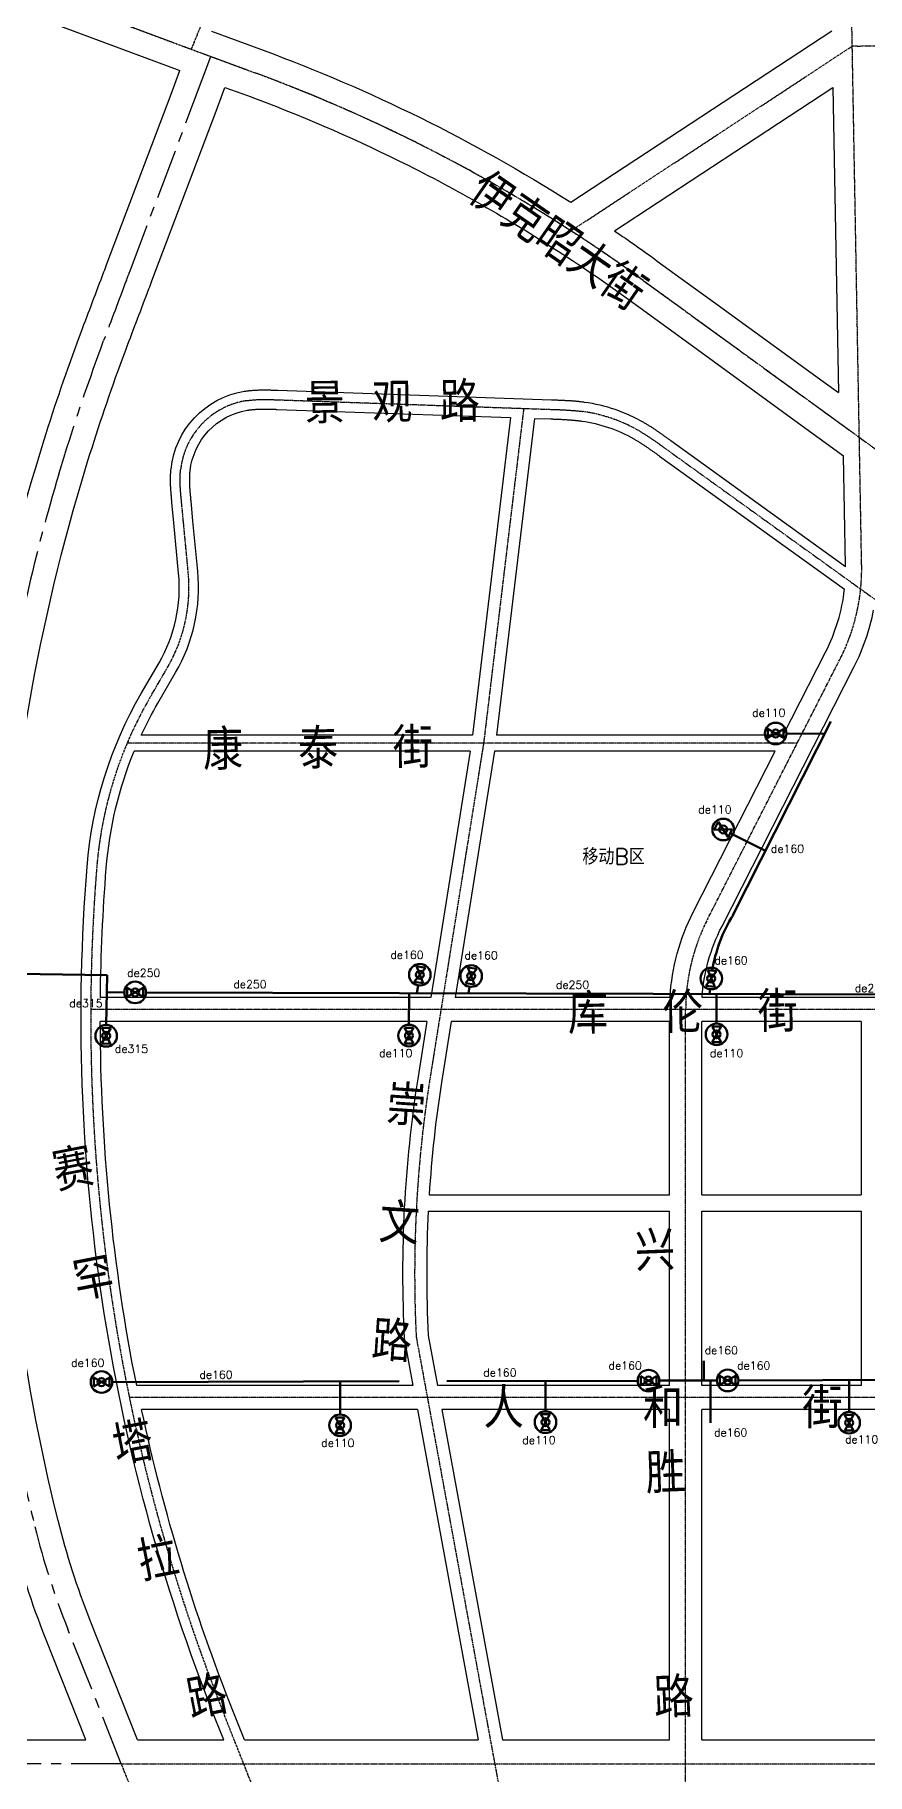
# Model space of a CAD drawing. Header units: millimetres. Extents: x 429861 to 37403537, y 4398138 to 8816131.
# Drawn here: x 432550 to 433589, y 4403985 to 4406158 of the extents above; entities that cross this region are included whole.
import ezdxf

# ---------------------------------------------------------------- set-up
doc = ezdxf.new("R2010")
doc.units = ezdxf.units.MM
doc.linetypes.add('CENTER', pattern=[2, 1.25, -0.25, 0.25, -0.25])
for name, color, linetype in [('中心线', 55, 'CENTER'), ('路名', 21, 'Continuous'), ('路网', 253, 'Continuous')]:
    doc.layers.add(name, color=color, linetype=linetype)
for name, color, linetype, lineweight in [('燃气周边建筑', 211, 'Continuous', 30), ('燃气标注(管)', 111, 'Continuous', 30), ('燃气标注(阀)', 2, 'Continuous', 30), ('燃气管(PE)', 5, 'Continuous', 100), ('燃气阀门(PE)', 6, 'Continuous', 50)]:
    doc.layers.add(name, color=color, linetype=linetype, lineweight=lineweight)
doc.styles.add('HZ', font='rs.shx', dxfattribs={"width": 0.8, "bigfont": 'hztxt.shx'})

# ---------------------------------------------------------------- blocks, each defined once
blk = doc.blocks.new('阀门PE')
at = {"layer": '燃气阀门(PE)'}
for p, q in [((-4.9, -2.8), (-4.9, 2.8)), ((-4.9, -2.8), (4.9, 2.8)), ((-4.9, 2.8), (4.9, -2.8)), ((4.9, 2.8), (4.9, -2.8))]:
    blk.add_line(p, q, dxfattribs=at)
for radius in [6.74, 2.47]:
    blk.add_circle((0, 0), radius, dxfattribs=at)

msp = doc.modelspace()

# ---------------------------------------------------------------- linework, layer by layer
at = {"layer": '中心线'}
for p, q in [((431819.6, 4406484.6), (432756.2, 4406135.6)), ((431819.6, 4406484.6), (432756.2, 4406135.6)), ((433570.6, 4406143.7), (433567.9, 4406290.5)), ((433570.6, 4406143.7), (433568.1, 4406280.4)), ((432771, 4406204.1), (432744.9, 4406139.8)), ((433576.6, 4406143.8), (435536.3, 4406179.3)), ((433219, 4405912.8), (433570.6, 4406143.7)), ((433579.4, 4405654.9), (433570.6, 4406143.7)), ((432756.2, 4406135.6), (432825.6, 4406110)), ((432756.2, 4406135.6), (432825.6, 4406110)), ((433309.5, 4405851), (433379.4, 4405800.2)), ((433309.5, 4405851), (433379.4, 4405800.2)), ((433379.4, 4405800.2), (433516.7, 4405700.5)), ((433379.4, 4405800.2), (433516.7, 4405700.5)), ((432813, 4405700.6), (432814, 4405700.8)), ((432814, 4405700.8), (432814.9, 4405700.9)), ((432814.9, 4405700.9), (432815.9, 4405701.1)), ((432815.9, 4405701.1), (432816.9, 4405701.2)), ((432816.9, 4405701.2), (432817.9, 4405701.3)), ((432817.9, 4405701.3), (432818.8, 4405701.4)), ((432818.8, 4405701.4), (432819.8, 4405701.5)), ((432819.8, 4405701.5), (432820.8, 4405701.6)), ((432820.8, 4405701.6), (432821.8, 4405701.7)), ((432821.8, 4405701.7), (432822.7, 4405701.8)), ((432822.7, 4405701.8), (432823.7, 4405701.9)), ((432823.7, 4405701.9), (432824.7, 4405701.9)), ((432824.7, 4405701.9), (432825.7, 4405702)), ((432825.7, 4405702), (432826.7, 4405702.1)), ((432826.7, 4405702.1), (432827.7, 4405702.1)), ((432827.7, 4405702.1), (432828.7, 4405702.1)), ((432828.7, 4405702.1), (432829.6, 4405702.2)), ((432829.6, 4405702.2), (432830.6, 4405702.2)), ((432830.6, 4405702.2), (432831.6, 4405702.2)), ((432831.6, 4405702.2), (432832.6, 4405702.2)), ((432832.6, 4405702.2), (432833.6, 4405702.3)), ((432833.6, 4405702.3), (432834.6, 4405702.3)), ((432834.6, 4405702.3), (432835.6, 4405702.3)), ((432835.6, 4405702.3), (432836.6, 4405702.3)), ((432836.6, 4405702.3), (432837.6, 4405702.3)), ((432837.6, 4405702.3), (432838.6, 4405702.3)), ((432838.6, 4405702.3), (432839.6, 4405702.2)), ((432839.6, 4405702.2), (432840.5, 4405702.2)), ((432840.5, 4405702.2), (432841.5, 4405702.2)), ((432841.5, 4405702.2), (432842.5, 4405702.2)), ((432842.5, 4405702.2), (432843.5, 4405702.2)), ((432843.5, 4405702.2), (432844.5, 4405702.1)), ((432844.5, 4405702.1), (432845.5, 4405702.1)), ((432845.5, 4405702.1), (432846.5, 4405702.1)), ((432846.5, 4405702.1), (432847.5, 4405702.1)), ((432847.5, 4405702.1), (432848.5, 4405702)), ((432848.5, 4405702), (432849.5, 4405702)), ((432849.5, 4405702), (432850.5, 4405702)), ((432850.5, 4405702), (432851.5, 4405701.9)), ((432851.5, 4405701.9), (432852.5, 4405701.9)), ((432852.5, 4405701.9), (433194.5, 4405689.9)), ((433160.2, 4405691.1), (433110.1, 4405272.7)), ((433194.5, 4405689.9), (433195.5, 4405689.9)), ((433195.5, 4405689.9), (433196.5, 4405689.9)), ((433196.5, 4405689.9), (433197.5, 4405689.8)), ((433197.5, 4405689.8), (433198.5, 4405689.8)), ((433198.5, 4405689.8), (433199.5, 4405689.8)), ((433199.5, 4405689.8), (433200.5, 4405689.7)), ((433200.5, 4405689.7), (433201.5, 4405689.7)), ((433201.5, 4405689.7), (433202.5, 4405689.7)), ((433202.5, 4405689.7), (433203.5, 4405689.6)), ((433203.5, 4405689.6), (433204.5, 4405689.6)), ((433204.5, 4405689.6), (433205.5, 4405689.5)), ((433205.5, 4405689.5), (433206.5, 4405689.5)), ((433206.5, 4405689.5), (433207.5, 4405689.4)), ((433207.5, 4405689.4), (433208.5, 4405689.4)), ((433208.5, 4405689.4), (433209.5, 4405689.4)), ((433209.5, 4405689.4), (433210.4, 4405689.3)), ((433210.4, 4405689.3), (433211.4, 4405689.3)), ((433211.4, 4405689.3), (433212.4, 4405689.2)), ((433212.4, 4405689.2), (433213.4, 4405689.1)), ((433213.4, 4405689.1), (433214.4, 4405689.1)), ((433214.4, 4405689.1), (433215.4, 4405689)), ((433215.4, 4405689), (433216.4, 4405689)), ((433216.4, 4405689), (433217.4, 4405688.9)), ((433217.4, 4405688.9), (433218.4, 4405688.8)), ((433218.4, 4405688.8), (433219.4, 4405688.7)), ((433219.4, 4405688.7), (433220.4, 4405688.7)), ((433220.4, 4405688.7), (433221.4, 4405688.6)), ((433221.4, 4405688.6), (433222.4, 4405688.5)), ((433222.4, 4405688.5), (433223.3, 4405688.4)), ((433223.3, 4405688.4), (433224.3, 4405688.3)), ((433224.3, 4405688.3), (433225.3, 4405688.2)), ((433225.3, 4405688.2), (433226.3, 4405688.1)), ((433226.3, 4405688.1), (433227.3, 4405688)), ((433227.3, 4405688), (433228.3, 4405687.9)), ((433228.3, 4405687.9), (433229.3, 4405687.8)), ((433229.3, 4405687.8), (433230.2, 4405687.7)), ((433230.2, 4405687.7), (433231.2, 4405687.6)), ((433231.2, 4405687.6), (433232.2, 4405687.5)), ((433232.2, 4405687.5), (433233.2, 4405687.3)), ((433233.2, 4405687.3), (433234.2, 4405687.2)), ((433516.7, 4405700.5), (434105.3, 4405272.9)), ((433516.7, 4405700.5), (433899.9, 4405422.1)), ((433303.9, 4405663.4), (433304.7, 4405662.9)), ((433304.7, 4405662.9), (433305.6, 4405662.4)), ((433305.6, 4405662.4), (433306.5, 4405661.9)), ((433306.5, 4405661.9), (433307.3, 4405661.4)), ((433307.3, 4405661.4), (433308.2, 4405660.8)), ((433308.2, 4405660.8), (433309, 4405660.3)), ((433309, 4405660.3), (433309.8, 4405659.8)), ((433309.8, 4405659.8), (433310.7, 4405659.3)), ((433310.7, 4405659.3), (433311.5, 4405658.8)), ((433311.5, 4405658.8), (433312.4, 4405658.2)), ((433312.4, 4405658.2), (433313.2, 4405657.7)), ((433313.2, 4405657.7), (433314, 4405657.2)), ((433314, 4405657.2), (433314.9, 4405656.6)), ((433314.9, 4405656.6), (433315.7, 4405656.1)), ((433315.7, 4405656.1), (433316.5, 4405655.5)), ((433316.5, 4405655.5), (433317.4, 4405655)), ((433317.4, 4405655), (433318.2, 4405654.4)), ((433318.2, 4405654.4), (433319, 4405653.9)), ((433319, 4405653.9), (433319.8, 4405653.3)), ((433319.8, 4405653.3), (433320.7, 4405652.8)), ((433320.7, 4405652.8), (433321.5, 4405652.2)), ((433321.5, 4405652.2), (433322.3, 4405651.6)), ((433322.3, 4405651.6), (433323.1, 4405651.1)), ((433323.1, 4405651.1), (433323.9, 4405650.5)), ((433323.9, 4405650.5), (433324.7, 4405649.9)), ((433324.7, 4405649.9), (433325.6, 4405649.4)), ((433325.6, 4405649.4), (433326.4, 4405648.8)), ((433326.4, 4405648.8), (433327.2, 4405648.2)), ((433327.2, 4405648.2), (433328, 4405647.6)), ((433328, 4405647.6), (433328.8, 4405647.1)), ((433328.8, 4405647.1), (433329.6, 4405646.5)), ((433329.6, 4405646.5), (433330.4, 4405645.9)), ((433330.4, 4405645.9), (433331.3, 4405645.3)), ((433331.3, 4405645.3), (433332.1, 4405644.7)), ((433332.1, 4405644.7), (433332.9, 4405644.2)), ((433332.9, 4405644.2), (433333.7, 4405643.6)), ((433333.7, 4405643.6), (433334.5, 4405643)), ((433334.5, 4405643), (433335.3, 4405642.4)), ((433335.3, 4405642.4), (433336.1, 4405641.8)), ((433336.1, 4405641.8), (433336.9, 4405641.2)), ((433336.9, 4405641.2), (433752.8, 4405341.8)), ((433582.3, 4405495.6), (433579.4, 4405654.9)), ((433582.3, 4405495.6), (433579.4, 4405654.9)), ((432731, 4405603.4), (432731.1, 4405604.4)), ((432731, 4405603.4), (432731.1, 4405604.4)), ((432731, 4405602.4), (432731, 4405603.4)), ((432731, 4405602.4), (432731, 4405603.4)), ((432731, 4405601.4), (432731, 4405602.4)), ((432731, 4405601.4), (432731, 4405602.4)), ((432731.1, 4405600.5), (432731, 4405601.4)), ((432731.1, 4405600.5), (432731, 4405601.4)), ((432731.1, 4405607.4), (432731.2, 4405608.3)), ((432731.1, 4405607.4), (432731.2, 4405608.3)), ((432731.1, 4405606.4), (432731.1, 4405607.4)), ((432731.1, 4405606.4), (432731.1, 4405607.4)), ((432731.1, 4405605.4), (432731.1, 4405606.4)), ((432731.1, 4405605.4), (432731.1, 4405606.4)), ((432731.1, 4405604.4), (432731.1, 4405605.4)), ((432731.1, 4405604.4), (432731.1, 4405605.4)), ((432731.1, 4405599.5), (432731.1, 4405600.5)), ((432731.1, 4405599.5), (432731.1, 4405600.5)), ((432731.1, 4405598.5), (432731.1, 4405599.5)), ((432731.1, 4405598.5), (432731.1, 4405599.5)), ((432731.1, 4405597.5), (432731.1, 4405598.5)), ((432731.1, 4405597.5), (432731.1, 4405598.5)), ((432731.1, 4405596.5), (432731.1, 4405597.5)), ((432731.1, 4405596.5), (432731.1, 4405597.5)), ((432731.2, 4405595.5), (432731.1, 4405596.5)), ((432731.2, 4405595.5), (432731.1, 4405596.5)), ((432731.2, 4405609.3), (432731.3, 4405610.3)), ((432731.2, 4405609.3), (432731.3, 4405610.3)), ((432731.2, 4405608.3), (432731.2, 4405609.3)), ((432731.2, 4405608.3), (432731.2, 4405609.3)), ((432731.2, 4405594.5), (432731.2, 4405595.5)), ((432731.2, 4405594.5), (432731.2, 4405595.5)), ((432731.3, 4405610.3), (432731.4, 4405611.3)), ((432731.3, 4405610.3), (432731.4, 4405611.3)), ((432731.4, 4405611.3), (432731.5, 4405612.3)), ((432731.4, 4405611.3), (432731.5, 4405612.3)), ((432731.5, 4405613.2), (432731.6, 4405614.2)), ((432731.5, 4405613.2), (432731.6, 4405614.2)), ((432731.5, 4405612.3), (432731.5, 4405613.2)), ((432731.5, 4405612.3), (432731.5, 4405613.2)), ((432731.3, 4405593.5), (432731.2, 4405594.5)), ((432731.3, 4405593.5), (432731.2, 4405594.5)), ((432731.3, 4405592.6), (432731.3, 4405593.5)), ((432731.3, 4405592.6), (432731.3, 4405593.5)), ((432731.4, 4405591.6), (432731.3, 4405592.6)), ((432731.4, 4405591.6), (432731.3, 4405592.6)), ((432731.4, 4405590.6), (432731.4, 4405591.6)), ((432731.4, 4405590.6), (432731.4, 4405591.6)), ((432731.5, 4405589.6), (432731.4, 4405590.6)), ((432731.5, 4405589.6), (432731.4, 4405590.6)), ((432731.6, 4405588.6), (432731.5, 4405589.6)), ((432731.6, 4405588.6), (432731.5, 4405589.6)), ((432731.6, 4405587.6), (432731.6, 4405588.6)), ((432731.6, 4405587.6), (432731.6, 4405588.6)), ((432731.7, 4405586.6), (432731.6, 4405587.6)), ((432731.7, 4405586.6), (432731.6, 4405587.6)), ((432731.8, 4405585.6), (432731.7, 4405586.6)), ((432731.8, 4405585.6), (432731.7, 4405586.6)), ((432731.9, 4405584.6), (432731.8, 4405585.6)), ((432731.9, 4405584.6), (432731.8, 4405585.6)), ((432732, 4405583.6), (432731.9, 4405584.6)), ((432732, 4405583.6), (432731.9, 4405584.6)), ((432732, 4405582.6), (432732, 4405583.6)), ((432732, 4405582.6), (432732, 4405583.6)), ((432732.1, 4405581.7), (432732, 4405582.6)), ((432732.1, 4405581.7), (432732, 4405582.6)), ((432732.2, 4405580.7), (432732.1, 4405581.7)), ((432732.2, 4405580.7), (432732.1, 4405581.7)), ((432732.3, 4405579.7), (432732.2, 4405580.7)), ((432732.3, 4405579.7), (432732.2, 4405580.7)), ((432732.4, 4405578.7), (432732.3, 4405579.7)), ((432732.4, 4405578.7), (432732.3, 4405579.7)), ((432732.5, 4405577.7), (432732.4, 4405578.7)), ((432732.5, 4405577.7), (432732.4, 4405578.7)), ((432732.6, 4405576.7), (432732.5, 4405577.7)), ((432732.6, 4405576.7), (432732.5, 4405577.7)), ((432732.7, 4405575.7), (432732.6, 4405576.7)), ((432732.7, 4405575.7), (432732.6, 4405576.7)), ((432732.8, 4405574.7), (432732.7, 4405575.7)), ((432732.8, 4405574.7), (432732.7, 4405575.7)), ((432735.2, 4405549.3), (432732.8, 4405574.7)), ((432735.2, 4405549.3), (432732.8, 4405574.7)), ((432741.2, 4405486.5), (432735.2, 4405549.3)), ((432741.2, 4405486.5), (432735.2, 4405549.3)), ((432692.9, 4405328.9), (432715, 4405367)), ((432692.9, 4405328.9), (432715, 4405367)), ((433389.7, 4405052.7), (433555.1, 4405377.6)), ((433389.7, 4405052.7), (433555.1, 4405377.6)), ((433501.7, 4405272.7), (432664.8, 4405272.7)), ((433110.1, 4405272.7), (433042.7, 4404851.3)), ((433826.7, 4404940.3), (432619.4, 4404940.3)), ((433362.5, 4403942.4), (433362.5, 4404939.3)), ((433362.5, 4403942.4), (433362.5, 4404939.3)), ((433025.9, 4404531.3), (433124, 4403997.9)), ((433826.1, 4404455.3), (432667.6, 4404455.3)), ((432835.5, 4403934.8), (432786.2, 4404058.9)), ((432835.5, 4403934.8), (432786.2, 4404058.9)), ((432657.6, 4403997.9), (433837.2, 4403997.9)), ((432857.5, 4403495), (432657.6, 4403997.9)), ((433124, 4403997.9), (433168.2, 4403757.3))]:
    msp.add_line(p, q, dxfattribs=at)
at = {"layer": '中心线', "ltscale": 50}
for p, q in [((431819.6, 4406484.6), (432756.2, 4406135.6)), ((432747.9, 4406073.3), (432769.6, 4406130.7)), ((432756.2, 4406135.6), (432825.6, 4406110)), ((432667.7, 4405861), (432747.9, 4406073.3)), ((433309.5, 4405851), (433379.4, 4405800.2)), ((433379.4, 4405800.2), (433516.7, 4405700.5)), ((432631, 4405763.6), (432635.5, 4405775.8)), ((433516.7, 4405700.5), (433899.9, 4405422.1)), ((432579.4, 4405608.9), (432587.3, 4405634.7)), ((432657.6, 4403997.9), (432590.8, 4404165.9)), ((432657.6, 4403997.9), (430789.3, 4403997.9))]:
    msp.add_line(p, q, dxfattribs=at)
at = {"layer": '中心线'}
for centre, radius, start, end in [((433582, 4405843.9), 300, 91.0361, 92.1833), ((432132.6, 4404233.9), 2000, 63.7426, 69.7283), ((432132.6, 4404233.9), 2000, 63.7426, 69.7283), ((432132.6, 4404233.9), 2000, 57.2884, 63.7426), ((432132.6, 4404233.9), 2000, 57.2884, 63.7426), ((432132.6, 4404233.9), 2000, 53.9532, 57.2884), ((432132.6, 4404233.9), 2000, 53.9532, 57.2884), ((432829.1, 4405604), 98, 124.6046, 173.9997), ((432829.1, 4405604), 98, 124.6046, 173.9997), ((432829.1, 4405604), 98, 99.4633, 124.6046), ((433207.7, 4405496), 193, 60.1175, 82.124), ((433332.4, 4405491.1), 250, 333.0144, 1.0361), ((433332.4, 4405491.1), 250, 333.0144, 1.0361), ((432542.1, 4405467.5), 200, 329.8559, 5.4537), ((432542.1, 4405467.5), 200, 329.8559, 5.4537), ((433125.3, 4405077.8), 500, 149.8559, 175.4372), ((433125.3, 4405077.8), 500, 149.8559, 175.4372), ((434977.4, 4404930), 2358, 175.4372, 201.6798), ((434977.4, 4404930), 2358, 175.4372, 201.6798), ((433612.5, 4404939.3), 250, 153.0144, 180), ((433612.5, 4404939.3), 250, 153.0144, 180), ((434598.5, 4404609.5), 1574.5, 171.1679, 182.8487)]:
    msp.add_arc(centre, radius, start, end, dxfattribs=at)
at = {"layer": '中心线', "ltscale": 50}
for centre, radius, start, end in [((432132.6, 4404233.9), 2000, 63.7426, 69.7283), ((432132.6, 4404233.9), 2000, 57.2884, 63.7426), ((432132.6, 4404233.9), 2000, 53.9532, 57.2884), ((342989.3, 4439745.8), 95866.6, 339.294783, 339.301048), ((755846.9, 4283697), 345498, 159.294783, 159.308147), ((434976.3, 4404896.6), 2500.5, 159.7125, 162.831), ((434975.9, 4404896.8), 2500, 163.4499, 177.6826), ((434975.9, 4404896.8), 2500, 180.3096, 193.9445), ((433520.1, 4404535.3), 1000, 193.9445, 201.6798)]:
    msp.add_arc(centre, radius, start, end, dxfattribs=at)
at = {"layer": '燃气管(PE)'}
for p, q in [((433421.6, 4405058.1), (433543.9, 4405299.8)), ((433488.4, 4405284.9), (433536.3, 4405284.7)), ((433418.2, 4405160.5), (433462.2, 4405138.3)), ((432394.6, 4404986.7), (432639.8, 4404983.1)), ((432639.8, 4404983.1), (432638.8, 4404920.7)), ((433028.4, 4404970.3), (433026.8, 4404960.6)), ((433092.6, 4404968.6), (433091.4, 4404960.4)), ((433393, 4404965.5), (433392.3, 4404959.7)), ((432661.4, 4404961.5), (432639.4, 4404961.6)), ((433943.4, 4404958.3), (432688.4, 4404961.5)), ((433016.9, 4404921.1), (433017, 4404960.6)), ((433401.1, 4404922.6), (433401.2, 4404959.6)), ((433385.2, 4404501.1), (433385.3, 4404476.6)), ((432646.4, 4404474.7), (433004.5, 4404475.6)), ((432930.9, 4404434.2), (432930.8, 4404475.5)), ((433064.2, 4404475.8), (433302.6, 4404476.4)), ((433187.4, 4404438.1), (433187.3, 4404476.1)), ((433329.6, 4404476.5), (433401.5, 4404476.7)), ((433393.7, 4404423.9), (433393.6, 4404476.7)), ((433428.5, 4404476.8), (433805.5, 4404477.7)), ((433566.7, 4404437.4), (433566.6, 4404477.1))]:
    msp.add_line(p, q, dxfattribs=at)
msp.add_arc((433584.1, 4404957.7), 191, 148.2736, 170.6668, dxfattribs=at)
at = {"layer": '路名'}
msp.add_lwpolyline([(432539.3, 4404027.9), (432613.4, 4404027.9)], dxfattribs=at)
at = {"layer": '路网', "ltscale": 50}
for points in [[(432166.6, 4406323.3), (432730.9, 4406113.1)], [(433143.8, 4405679.7), (433096.2, 4405282.7)], [(433173.8, 4405678.7), (433126.4, 4405282.7)], [(433096.2, 4405282.7), (432682.4, 4405282.7)], [(433484.4, 4405282.7), (433126.4, 4405282.7)], [(433093.3, 4405262.7), (432673.6, 4405262.7)], [(433093.3, 4405262.7), (433044.1, 4404955.3)], [(433123.7, 4405262.7), (433074.5, 4404955.3)], [(433474.2, 4405262.7), (433123.7, 4405262.7)], [(433044.1, 4404955.3), (432631.5, 4404955.3)], [(433343, 4404955.3), (433074.5, 4404955.3)], [(433817.8, 4404955.3), (433383, 4404955.3)], [(433039.3, 4404925.3), (432631.4, 4404925.3)], [(433342.5, 4404925.3), (433069.7, 4404925.3)], [(433342.5, 4404708.4), (433342.5, 4404925.3)], [(433581.9, 4404925.3), (433382.5, 4404925.3)], [(433382.5, 4404708.4), (433382.5, 4404925.3)], [(433581.9, 4404925.3), (433581.9, 4404708.4)], [(433042.1, 4404708.4), (433342.5, 4404708.4)], [(433382.5, 4404708.4), (433581.9, 4404708.4)], [(433041, 4404688.4), (433342.5, 4404688.4)], [(433342.5, 4404470.3), (433342.5, 4404688.4)], [(433382.5, 4404688.4), (433581.9, 4404688.4)], [(433382.5, 4404470.3), (433382.5, 4404688.4)], [(433581.9, 4404688.4), (433581.9, 4404470.3)], [(433021.9, 4404470.3), (432676.8, 4404470.3)], [(433342.5, 4404470.3), (433052.4, 4404470.3)], [(433581.9, 4404470.3), (433382.5, 4404470.3)], [(433027.4, 4404440.3), (432683, 4404440.3)], [(433027.4, 4404440.3), (433103.2, 4404027.9)], [(433057.9, 4404440.3), (433133.7, 4404027.9)], [(433342.5, 4404440.3), (433057.9, 4404440.3)], [(433342.5, 4404027.9), (433342.5, 4404440.3)], [(433815.9, 4404440.3), (433382.5, 4404440.3)], [(433382.5, 4404027.9), (433382.5, 4404440.3)], [(432678, 4404027.9), (432785.6, 4404027.9)], [(432811.4, 4404027.9), (433103.2, 4404027.9)], [(433133.7, 4404027.9), (433342.5, 4404027.9)], [(433382.5, 4404027.9), (433709.3, 4404027.9)]]:
    msp.add_lwpolyline(points, dxfattribs=at)
at = {"layer": '路网', "ltscale": 50, "flags": 128}
msp.add_lwpolyline([(432202.9, 4406309.8), (432730.9, 4406113.1)], dxfattribs=at)
at = {"layer": '路网', "ltscale": 50}
for points in [[(432770.3, 4406162.4), (432836, 4406138.2, -0.026123), (433030.7, 4406054.4, -0.026611), (433219, 4405948.7)], [(432678, 4404027.9), (432618.7, 4404177, -0.033764), (432578.7, 4404301.6, -0.059564), (432505.9, 4404883.4, -0.011463), (432507.9, 4404996.7, -0.062174), (432608.2, 4405600.3), (432616, 4405626, -0.013596), (432659.1, 4405753.2), (432663.6, 4405765.3, -0.000058), (432692.1, 4405840.6, 0.000027), (432695.8, 4405850.4), (432776, 4406062.6), (432787.1, 4406092.2)], [(432787.1, 4406092.2), (432815.2, 4406081.9, -0.026123), (433004.2, 4406000.6, -0.028169), (433197.2, 4405891.5, -0.014555), (433291.9, 4405826.7), (433361.8, 4405775.9), (433499, 4405676.2), (433559.8, 4405632)], [(433273.7, 4405912.9, -0.008054), (433327.1, 4405875.2), (433397.1, 4405824.4), (433534.3, 4405724.8), (433553.4, 4405710.9)], [(432785.6, 4404027.9), (432775, 4404054.4, -0.115008), (432614.9, 4405118.5, -0.112085), (432682.5, 4405334.9), (432704.7, 4405373.1, 0.156586), (432729.2, 4405485.3), (432723.2, 4405548.1, -0.000222), (432723.2, 4405548.1), (432720.8, 4405573.6), (432720.7, 4405574.6, -0.000063), (432720.7, 4405574.6), (432720.6, 4405575.6, -0.000125), (432720.6, 4405575.6), (432720.6, 4405576.6, -0.000188), (432720.6, 4405576.6), (432720.5, 4405577.6, -0.00025), (432720.5, 4405577.6), (432720.4, 4405578.6), (432720.3, 4405579.6), (432720.2, 4405580.6), (432720.1, 4405581.6), (432720, 4405582.6), (432719.9, 4405583.6), (432719.8, 4405584.7), (432719.8, 4405585.7), (432719.7, 4405586.7), (432719.6, 4405587.7), (432719.5, 4405588.8), (432719.5, 4405589.8), (432719.4, 4405590.9), (432719.3, 4405591.9), (432719.3, 4405592.9), (432719.2, 4405594), (432719.2, 4405595), (432719.1, 4405596.1), (432719.1, 4405597.2), (432719.1, 4405598.2), (432719.1, 4405599.3), (432719.1, 4405600.3), (432719, 4405601.4), (432719, 4405602.5), (432719, 4405603.5), (432719.1, 4405604.6), (432719.1, 4405605.7), (432719.1, 4405606.8), (432719.2, 4405607.8), (432719.2, 4405608.9), (432719.3, 4405610), (432719.3, 4405611.1), (432719.4, 4405612.2), (432719.5, 4405613.3), (432719.6, 4405614.4), (432719.7, 4405615.4, -0.337357), (432811, 4405712.5), (432812.1, 4405712.7), (432813.2, 4405712.8), (432814.3, 4405713), (432815.4, 4405713.1), (432816.4, 4405713.2), (432817.5, 4405713.4), (432818.6, 4405713.5), (432819.7, 4405713.6), (432820.7, 4405713.7), (432821.8, 4405713.8), (432822.9, 4405713.9), (432824, 4405713.9), (432825, 4405714), (432826.1, 4405714), (432827.1, 4405714.1), (432828.2, 4405714.1), (432829.3, 4405714.2), (432830.3, 4405714.2), (432831.4, 4405714.2), (432832.4, 4405714.2), (432833.5, 4405714.3), (432834.5, 4405714.3), (432835.6, 4405714.3), (432836.6, 4405714.3), (432837.6, 4405714.3), (432838.7, 4405714.3), (432839.7, 4405714.2), (432840.7, 4405714.2), (432841.8, 4405714.2), (432842.8, 4405714.2), (432843.8, 4405714.2), (432844.8, 4405714.1), (432845.9, 4405714.1), (432846.9, 4405714.1), (432847.9, 4405714), (432848.9, 4405714), (432849.9, 4405714, -0.000187), (432849.9, 4405714), (432850.9, 4405713.9, -0.000125), (432850.9, 4405713.9), (432851.9, 4405713.9, -0.000062), (432851.9, 4405713.9), (432852.9, 4405713.9, -0.00001), (432852.9, 4405713.9), (433194.9, 4405701.9, -0.000005), (433194.9, 4405701.9), (433195.9, 4405701.9, -0.000032), (433195.9, 4405701.9), (433196.9, 4405701.9, -0.000064), (433196.9, 4405701.9), (433197.9, 4405701.8, -0.000096), (433197.9, 4405701.8), (433198.9, 4405701.8, -0.000128), (433198.9, 4405701.8), (433199.9, 4405701.8, -0.00016), (433199.9, 4405701.8), (433200.9, 4405701.7, -0.000192), (433200.9, 4405701.7), (433201.9, 4405701.7, -0.000224), (433201.9, 4405701.7), (433202.9, 4405701.6), (433204, 4405701.6), (433205, 4405701.6), (433206, 4405701.5), (433207, 4405701.5), (433208, 4405701.4), (433209, 4405701.4), (433210, 4405701.3), (433211.1, 4405701.3), (433212.1, 4405701.2), (433213.1, 4405701.2), (433214.1, 4405701.1), (433215.1, 4405701.1), (433216.2, 4405701), (433217.2, 4405700.9), (433218.2, 4405700.9), (433219.3, 4405700.8), (433220.3, 4405700.7), (433221.3, 4405700.6), (433222.3, 4405700.6), (433223.4, 4405700.5), (433224.4, 4405700.4), (433225.4, 4405700.3), (433226.5, 4405700.2), (433227.5, 4405700.1), (433228.5, 4405700), (433229.6, 4405699.9), (433230.6, 4405699.7), (433231.7, 4405699.6), (433232.7, 4405699.5), (433233.7, 4405699.4), (433234.8, 4405699.2), (433235.8, 4405699.1, -0.096356), (433309.9, 4405673.8), (433310.8, 4405673.2), (433311.7, 4405672.7), (433312.6, 4405672.2), (433313.5, 4405671.6), (433314.4, 4405671.1), (433315.3, 4405670.6), (433316.2, 4405670), (433317, 4405669.5), (433317.9, 4405668.9), (433318.8, 4405668.4), (433319.7, 4405667.8), (433320.5, 4405667.2), (433321.4, 4405666.7), (433322.3, 4405666.1), (433323.1, 4405665.5), (433324, 4405665), (433324.9, 4405664.4), (433325.7, 4405663.8), (433326.6, 4405663.2), (433327.4, 4405662.7), (433328.3, 4405662.1), (433329.1, 4405661.5), (433329.9, 4405660.9), (433330.8, 4405660.3), (433331.6, 4405659.8), (433332.5, 4405659.2), (433333.3, 4405658.6), (433334.1, 4405658), (433334.9, 4405657.4), (433335.8, 4405656.8), (433336.6, 4405656.2), (433337.4, 4405655.7), (433338.2, 4405655.1, -0.000225), (433338.2, 4405655.1), (433339.1, 4405654.5, -0.000192), (433339.1, 4405654.5), (433339.9, 4405653.9, -0.00016), (433339.9, 4405653.9), (433340.7, 4405653.3, -0.000128), (433340.7, 4405653.3), (433341.5, 4405652.7, -0.000096), (433341.5, 4405652.7), (433342.3, 4405652.1, -0.000064), (433342.3, 4405652.1), (433343.1, 4405651.6, -0.000032), (433343.1, 4405651.6), (433344, 4405651, -0.000005), (433344, 4405651), (433562.3, 4405493.7)], [(432682.4, 4405282.7, -0.023207), (432703.3, 4405322.8), (432725.4, 4405361, 0.156586), (432753.1, 4405487.6), (432747.1, 4405550.4), (432744.7, 4405575.8, 0.000247), (432744.7, 4405575.8), (432744.6, 4405576.8), (432744.5, 4405577.8), (432744.4, 4405578.8), (432744.4, 4405579.8), (432744.3, 4405580.8), (432744.2, 4405581.8), (432744.1, 4405582.7), (432744, 4405583.7), (432743.9, 4405584.7), (432743.8, 4405585.6), (432743.8, 4405586.6), (432743.7, 4405587.5), (432743.6, 4405588.5), (432743.5, 4405589.4), (432743.5, 4405590.4), (432743.4, 4405591.3), (432743.4, 4405592.3), (432743.3, 4405593.2), (432743.3, 4405594.1), (432743.2, 4405595.1), (432743.2, 4405596), (432743.1, 4405596.9), (432743.1, 4405597.9), (432743.1, 4405598.8), (432743.1, 4405599.7), (432743, 4405600.6), (432743, 4405601.5), (432743, 4405602.4), (432743, 4405603.3), (432743.1, 4405604.2), (432743.1, 4405605.1), (432743.1, 4405606), (432743.1, 4405606.9), (432743.2, 4405607.8), (432743.2, 4405608.6), (432743.3, 4405609.5), (432743.3, 4405610.4), (432743.4, 4405611.2), (432743.5, 4405612.1), (432743.6, 4405613, -0.337012), (432814.9, 4405688.8), (432815.8, 4405688.9), (432816.7, 4405689.1), (432817.5, 4405689.2), (432818.4, 4405689.3), (432819.3, 4405689.4), (432820.1, 4405689.5), (432821, 4405689.6), (432821.9, 4405689.7), (432822.8, 4405689.8), (432823.7, 4405689.8), (432824.6, 4405689.9), (432825.5, 4405690), (432826.4, 4405690), (432827.3, 4405690.1), (432828.2, 4405690.1), (432829.1, 4405690.2), (432830, 4405690.2), (432830.9, 4405690.2), (432831.9, 4405690.2), (432832.8, 4405690.2), (432833.7, 4405690.3), (432834.7, 4405690.3), (432835.6, 4405690.3), (432836.5, 4405690.3), (432837.5, 4405690.3), (432838.4, 4405690.3), (432839.4, 4405690.2), (432840.3, 4405690.2), (432841.3, 4405690.2), (432842.3, 4405690.2), (432843.2, 4405690.2), (432844.2, 4405690.1), (432845.2, 4405690.1), (432846.2, 4405690.1), (432847.1, 4405690.1), (432848.1, 4405690), (432849.1, 4405690), (432850.1, 4405690), (432851.1, 4405689.9), (432852.1, 4405689.9), (433143.8, 4405679.7)], [(433173.8, 4405678.7), (433194.1, 4405678), (433195.1, 4405677.9), (433196.1, 4405677.9), (433197.1, 4405677.8), (433198.1, 4405677.8), (433199, 4405677.8), (433200, 4405677.7), (433201, 4405677.7), (433202, 4405677.7), (433203, 4405677.6), (433204, 4405677.6), (433205, 4405677.5), (433205.9, 4405677.5), (433206.9, 4405677.5), (433207.9, 4405677.4), (433208.9, 4405677.4), (433209.8, 4405677.3), (433210.8, 4405677.3), (433211.8, 4405677.2), (433212.7, 4405677.2), (433213.7, 4405677.1), (433214.7, 4405677), (433215.6, 4405677), (433216.6, 4405676.9), (433217.5, 4405676.8), (433218.5, 4405676.8), (433219.4, 4405676.7), (433220.4, 4405676.6), (433221.3, 4405676.6), (433222.3, 4405676.5), (433223.2, 4405676.4), (433224.2, 4405676.3), (433225.1, 4405676.2), (433226, 4405676.1), (433227, 4405676), (433227.9, 4405675.9), (433228.8, 4405675.8), (433229.8, 4405675.7), (433230.7, 4405675.6), (433231.6, 4405675.4), (433232.5, 4405675.3, -0.096275), (433297.9, 4405653), (433298.7, 4405652.5), (433299.5, 4405652), (433300.3, 4405651.6), (433301.1, 4405651.1), (433301.9, 4405650.6), (433302.7, 4405650.1), (433303.5, 4405649.6), (433304.3, 4405649.1), (433305.1, 4405648.6), (433305.9, 4405648.1), (433306.7, 4405647.6), (433307.5, 4405647.1), (433308.3, 4405646.6), (433309.1, 4405646), (433309.9, 4405645.5), (433310.7, 4405645), (433311.5, 4405644.5), (433312.3, 4405643.9), (433313.1, 4405643.4), (433313.9, 4405642.8), (433314.7, 4405642.3), (433315.5, 4405641.7), (433316.3, 4405641.2), (433317.1, 4405640.6), (433317.9, 4405640.1), (433318.7, 4405639.5), (433319.5, 4405639), (433320.3, 4405638.4), (433321.1, 4405637.8), (433321.9, 4405637.3), (433322.7, 4405636.7), (433323.5, 4405636.1), (433324.3, 4405635.6), (433325.1, 4405635), (433325.9, 4405634.4), (433326.7, 4405633.8), (433327.5, 4405633.2), (433328.3, 4405632.7), (433329.1, 4405632.1), (433329.9, 4405631.5), (433560.9, 4405465.2)], [(433562.3, 4405493.7, 0.001652), (433562.3, 4405495.2), (433559.8, 4405632)], [(433484.4, 4405282.7), (433537.3, 4405386.7, 0.089782), (433560.9, 4405465.2, 0.089782)], [(433383, 4404955.3, -0.100676), (433407.5, 4405043.6), (433573, 4405368.5, 0.069313), (433597.3, 4405439, 0.069313)], [(432631.5, 4404955.3, -0.017214), (432638.8, 4405116.6, -0.077393), (432673.6, 4405262.7)], [(433343, 4404955.3, -0.103286), (433371.9, 4405061.8), (433474.2, 4405262.7)], [(432676.8, 4404470.3, -0.048846), (432631.4, 4404925.3)], [(433039.3, 4404925.3), (433027.8, 4404853.6, 0.051174), (433011, 4404529.5), (433021.9, 4404470.3)], [(433069.7, 4404925.3), (433057.5, 4404848.9, 0.02267), (433042.1, 4404708.4)], [(433041, 4404688.4, 0.024931), (433040.9, 4404533), (433052.4, 4404470.3)], [(432811.4, 4404027.9), (432797.3, 4404063.3, -0.042048), (432683, 4404440.3)]]:
    msp.add_lwpolyline(points, format="xyb", dxfattribs=at)
at = {"layer": '路网', "ltscale": 0.2, "flags": 128}
for points in [[(433219, 4405948.7), (433545.2, 4406162.9)], [(433273.7, 4405912.9), (433546.5, 4406092)], [(433546.5, 4406092), (433553.4, 4405710.9)]]:
    msp.add_lwpolyline(points, dxfattribs=at)
at = {"layer": '路网', "ltscale": 50, "flags": 128}
msp.add_lwpolyline([(432613.4, 4404027.9), (432562.9, 4404154.8, -0.033764), (432520.4, 4404287.1, -0.059564), (432445.9, 4404883.1, -0.011463), (432447.9, 4404999.1, -0.06219), (432550.7, 4405617.5), (432558.6, 4405643.5, -0.01362), (432602.8, 4405774.1), (432607.4, 4405786.4, -0.000058), (432635.9, 4405861.8, 0.000027), (432639.6, 4405871.6), (432719.8, 4406083.9), (432730.9, 4406113.1)], format="xyb", dxfattribs=at)

# ---------------------------------------------------------------- block references
at = {"layer": '燃气阀门(PE)'}
for p, xscale, yscale, zscale, rotation in [((433474.9, 4405285), 1.999999999994592, 1.999999999994592, 1.999999999994592, 359.6895739834521), ((433409.4, 4405165), 2, 2, 2, 333.1610123862361), ((433030.5, 4404983.6), 2.000000000103362, 2.000000000103362, 2.000000000103362, 261.0586602717846), ((433094.6, 4404981.9), 2.000000000319714, 2.000000000319714, 2.000000000319714, 261.4509315940007), ((433394.5, 4404978.9), 1.999999999890659, 1.999999999890659, 1.999999999890659, 263.4419708294207), ((433401.1, 4404909.1), 2, 2, 2, 90), ((432638.7, 4404907.2), 1.999999999887541, 1.999999999887541, 1.999999999887541, 89.26178164108623), ((433016.9, 4404907.6), 1.999999999928351, 1.999999999928351, 1.999999999928351, 89.8547834060226), ((432930.9, 4404420.7), 2.000000000009616, 2.000000000009616, 2.000000000009616, 90.14974198281517), ((433187.4, 4404424.6), 2.000000000009616, 2.000000000009616, 2.000000000009616, 90.14974198281517), ((433566.7, 4404423.9), 2.000000000009616, 2.000000000009616, 2.000000000009616, 90.14974198281517)]:
    msp.add_blockref('阀门PE', p, dxfattribs=dict(at, xscale=xscale, yscale=yscale, zscale=zscale, rotation=rotation))
at = {"layer": '燃气阀门(PE)', "xscale": 2, "yscale": 2, "zscale": 2}
for p in [(432674.9, 4404961.5), (432632.9, 4404474.7), (433316.1, 4404476.5), (433415, 4404476.7)]:
    msp.add_blockref('阀门PE', p, dxfattribs=at)

# ---------------------------------------------------------------- texts
at = {"layer": '燃气周边建筑', "style": 'HZ'}
msp.add_text('移动B区', height=20, dxfattribs=at).set_placement((433233.5, 4405121.1))
at = {"layer": '燃气标注(管)', "style": 'HZ'}
for s, p in [('de160', (433468.9, 4405136)), ('de250', (432797.5, 4404966.7)), ('de250', (433200.4, 4404966)), ('de250', (433573.6, 4404961.9)), ('de315', (432592.6, 4404942.9)), ('de160', (433386.2, 4404509.4)), ('de160', (432755.1, 4404478.9)), ('de160', (433109.7, 4404481.5)), ('de160', (433397.9, 4404406.7))]:
    msp.add_text(s, height=10, dxfattribs=at).set_placement(p)
at = {"layer": '燃气标注(阀)', "style": 'HZ'}
for s, p in [('de110', (433445.5, 4405305.9)), ('de110', (433378.2, 4405185)), ('de160', (432993.6, 4405003.4)), ('de160', (433086.2, 4405002.8)), ('de250', (432664.8, 4404980.9)), ('de160', (433398.4, 4404996.5)), ('de315', (432649.5, 4404886)), ('de110', (432979.6, 4404880.7)), ('de110', (433392.8, 4404880.6)), ('de160', (432594.9, 4404493.7)), ('de160', (433266.1, 4404490.3)), ('de160', (433426.7, 4404490.4)), ('de110', (432907.2, 4404393.7)), ('de110', (433158.4, 4404397.2)), ('de110', (433561.5, 4404398.1))]:
    msp.add_text(s, height=10, dxfattribs=at).set_placement(p)
at = {"layer": '路名', "style": 'HZ'}
for s, rotation, p in [('伊克昭大街', 325.2349, (433085.9, 4405950.9)), ('景 观 路', 0.5865, (432887, 4405672.2)), ('康  泰  街', 0.5865, (432760, 4405239.3)), ('库  伦  街', 0.5865, (433215.7, 4404909.5)), ('崇', 356.0861, (432987.2, 4404796.9)), ('赛', 11.0085, (432577.8, 4404711.7)), ('文', 356.0861, (432978.2, 4404649.5)), ('兴', 2.33, (433300.2, 4404612.6)), ('罕', 11.0085, (432603.1, 4404574.4)), ('路', 356.0861, (432968.9, 4404502.5)), ('塔', 11.0085, (432652.3, 4404368.9)), ('胜', 2.33, (433313.3, 4404335)), ('拉', 11.0085, (432683.5, 4404224.5)), ('路', 11.0085, (432745, 4404051.9)), ('路', 2.33, (433323.6, 4404054.6))]:
    msp.add_text(s, height=50, rotation=rotation, dxfattribs=at).set_placement(p)
msp.add_text('人    和    街', height=50, dxfattribs=at).set_placement((433110.2, 4404417.1))

doc.saveas('drawing.dxf')
